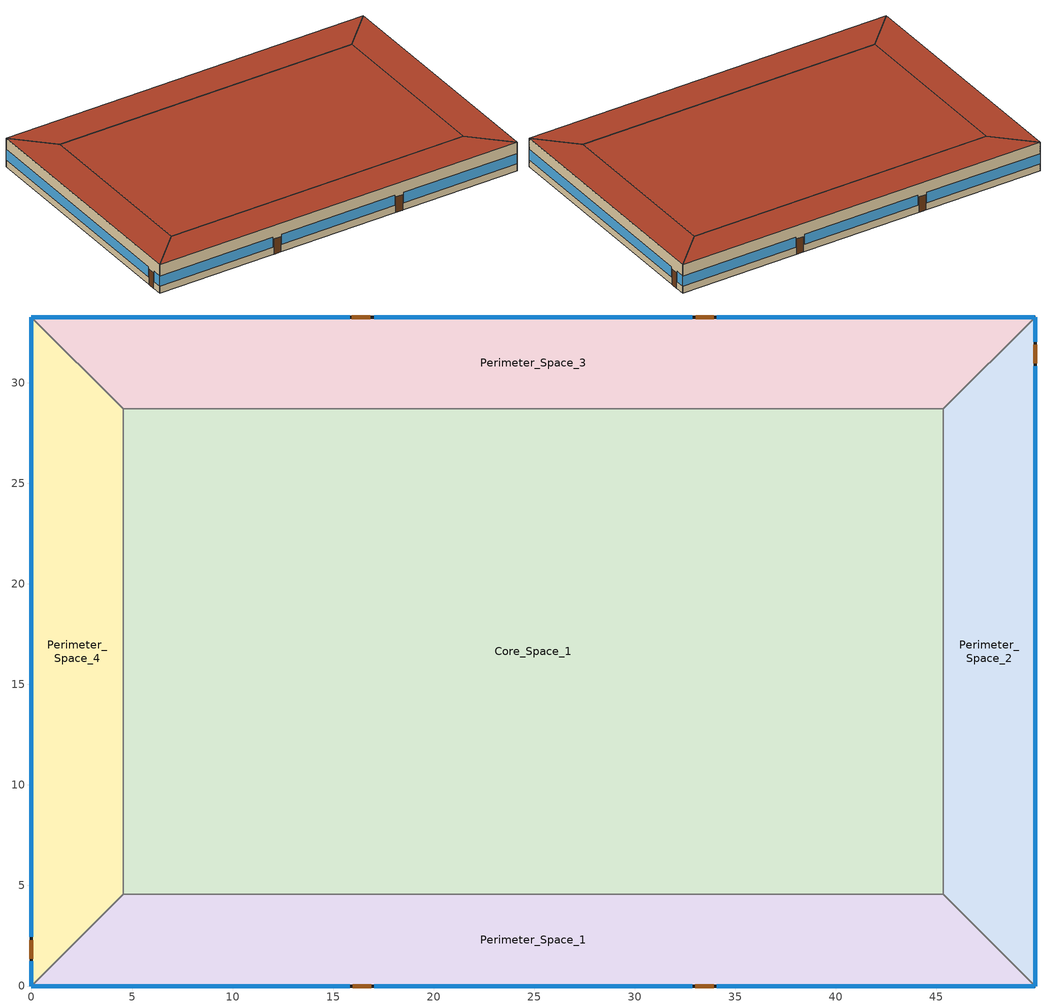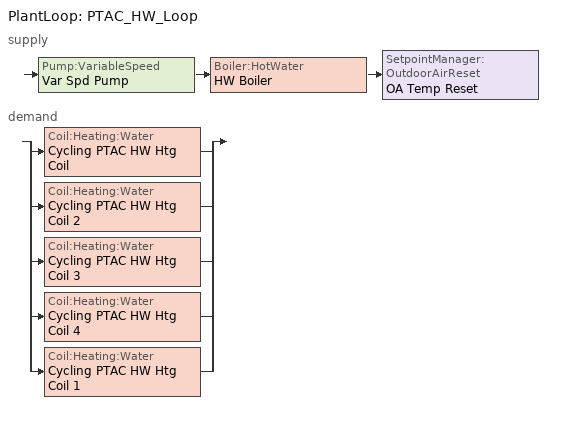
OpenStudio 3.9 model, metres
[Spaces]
Core_Space_1
 floor ground (Slab-on-grade Type 1): 45.34,28.7 45.34,4.57 4.57,4.57 4.57,28.7 z0
 wall to Perimeter_Space_2 (Interior Wall): 45.34,4.57 45.34,28.7 z0:3.96
 wall to Perimeter_Space_3 (Interior Wall): 45.34,28.7 4.57,28.7 z0:3.96
 wall to Perimeter_Space_1 (Interior Wall): 4.57,4.57 45.34,4.57 z0:3.96
 wall to Perimeter_Space_4 (Interior Wall): 4.57,28.7 4.57,4.57 z0:3.96
 roof outside (Roof Type 1): 45.34,4.57 45.34,28.7 4.57,28.7 4.57,4.57 z3.96
Perimeter_Space_2
 floor ground (Slab-on-grade Type 1): 49.91,33.27 49.91,0 45.34,4.57 45.34,28.7 z0
 wall outside (Exterior Wall Type 2): 49.91,0 49.91,33.27 z0:3.96
 wall to Perimeter_Space_1 (Interior Wall): 45.34,4.57 49.91,0 z0:3.96
 wall to Perimeter_Space_3 (Interior Wall): 49.91,33.27 45.34,28.7 z0:3.96
 window (Vertical Fenestration Type 1): 49.91,0 49.91,30.84 / 49.91,32.05 49.91,33.27 z1:2.4
 door (Swinging Door): 49.91,30.99 49.91,31.9 z0:2.13
 roof outside (Roof Type 1): 49.91,0 49.91,33.27 45.34,28.7 45.34,4.57 z3.96
Perimeter_Space_3
 floor ground (Slab-on-grade Type 2): 49.91,33.27 45.34,28.7 4.57,28.7 0,33.27 z0
 wall outside (Exterior Wall Type 3): 49.91,33.27 0,33.27 z0:3.96
 wall to Perimeter_Space_4 (Interior Wall): 0,33.27 4.57,28.7 z0:3.96
 window (Vertical Fenestration Type 1): 49.91,33.27 34.09,33.27 / 32.87,33.27 17.04,33.27 / 15.82,33.27 0,33.27 z1:2.4
 door (Swinging Door): 33.94,33.27 33.03,33.27 / 16.84,33.27 15.93,33.27 z0:2.13
 roof outside (Roof Type 2): 45.34,28.7 49.91,33.27 0,33.27 4.57,28.7 z3.96
Perimeter_Space_1
 floor ground (Slab-on-grade Type 1): 45.34,4.57 49.91,0 0,0 4.57,4.57 z0
 wall outside (Exterior Wall Type 1): 0,0 49.91,0 z0:3.96
 wall to Perimeter_Space_4 (Interior Wall): 4.57,4.57 0,0 z0:3.96
 window (Vertical Fenestration Type 1): 0,0 15.82,0 / 17.04,0 32.87,0 / 34.09,0 49.91,0 z1:2.4
 door (Swinging Door): 15.98,0 16.9,0 / 33.01,0 33.93,0 z0:2.13
 roof outside (Roof Type 1): 49.91,0 45.34,4.57 4.57,4.57 0,0 z3.96
Perimeter_Space_4
 floor ground (Slab-on-grade Type 2): 0,33.27 4.57,28.7 4.57,4.57 0,0 z0
 wall outside (Exterior Wall Type 3): 0,33.27 0,0 z0:3.96
 window (Vertical Fenestration Type 1): 0,33.27 0,2.44 / 0,1.22 0,0 z1:2.4
 door (Swinging Door): 0,2.28 0,1.37 z0:2.13
 roof outside (Roof Type 3): 0,0 4.57,4.57 4.57,28.7 0,33.27 z3.96
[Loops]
PlantLoop 'PTAC_HW_Loop'
 supply: Pump:VariableSpeed 'Var Spd Pump' > Boiler:HotWater 'HW Boiler' > SetpointManager:OutdoorAirReset 'OA Temp Reset'
 demand: split
  | Coil:Heating:Water 'Cycling PTAC HW Htg Coil'
  | Coil:Heating:Water 'Cycling PTAC HW Htg Coil 2'
  | Coil:Heating:Water 'Cycling PTAC HW Htg Coil 3'
  | Coil:Heating:Water 'Cycling PTAC HW Htg Coil 4'
  | Coil:Heating:Water 'Cycling PTAC HW Htg Coil 1'
[Site]
Denver Intl AP: Latitude {deg}=39.833; Longitude {deg}=-104.65; Time Zone {hr}=-7; Elevation {m}=1650; Terrain=City
[Building]
Model for 229 Test Cases: North Axis {deg}=0
[ClimateZones]
Climate Zone Institution Name 1=ASHRAE; Climate Zone Document Name 1=ANSI/ASHRAE Standard 169; Climate Zone Document Year 1=2006; Climate Zone Value 1=5B; Climate Zone Institution Name 2=CEC; Climate Zone Document Name 2=California Climate Zone Descriptions; Climate Zone Document Year 2=1995
[SizingPeriod:DesignDay] Barometric Pressure {Pa}=83009; Rain Indicator=No; Snow Indicator=No; Day of Month=21; Daylight Saving Time Indicator=No; Dry-Bulb Temperature Range Modifier Type=DefaultMultipliers
Name | Maximum Dry-Bulb Temperature {C} | Daily Dry-Bulb Temperature Range {deltaC} | Wind Speed {m/s} | Wind Direction {deg} | Sky Clearness | Month | Day Type | Humidity Condition Type | Wetbulb or DewPoint at Maximum Dry-Bulb {C} | Solar Model Indicator | Enthalpy at Maximum Dry-Bulb {J/kg}
Denver.Intl.AP Ann Htg 99% Condns DB | -14.6 | 0 | 3.4 | 230 | 0 | 12 | WinterDesignDay | Wetbulb | -14.6 | ASHRAEClearSky
Denver.Intl.AP Ann Hum_n 99% Condns DP=>MCDB | -6.5 | 0 | 3.4 | 230 | 0 | 12 | WinterDesignDay | Dewpoint | -19.6 | ASHRAEClearSky
Denver.Intl.AP Ann Htg Wind 99% Condns WS=>MCDB | 2.7 | 0 | 11.8 | 230 | 0 | 12 | WinterDesignDay | Wetbulb | 2.7 | ASHRAEClearSky
Denver.Intl.AP Ann Clg 1% Condns DB=>MWB | 33.5 | 17.3 | 4.2 | 20 |  | 7 | SummerDesignDay | Wetbulb | 15.4 | ASHRAETau2017
Denver.Intl.AP Ann Clg 1% Condns WB=>MDB | 27 | 14.8 | 4.2 | 20 |  | 7 | SummerDesignDay | Wetbulb | 17.6 | ASHRAETau2017
Denver.Intl.AP Ann Clg 1% Condns DP=>MDB | 19.9 | 15.3 | 4.2 | 20 |  | 7 | SummerDesignDay | Dewpoint | 15 | ASHRAETau2017
Denver.Intl.AP Ann Clg 1% Condns Enth=>MDB | 26.8 | 15.3 | 4.2 | 20 |  | 7 | SummerDesignDay | Enthalpy | 23 | ASHRAETau2017 | 55800
[Site:GroundTemperature:BuildingSurface]
10, 10, 10, 10, 10, 10, 10, 10, 10, 10, 10, 10
[Material]
Name | Roughness | Thickness {m} | Conductivity {W/m-K} | Density {kg/m3} | Specific Heat {J/kg-K} | Thermal Absorptance | Solar Absorptance | Visible Absorptance
Wood 6in | MediumSmooth | 0.15 | 0.12 | 540 | 1210 | 0.9 | 0.7 | 0.7
Exterior Wall Type 2 Gypsum Board | MediumSmooth | 0.099 | 0.16 | 800 | 1090 | 0.9 | 0.7 | 0.7
Exterior Wall Type 1 Stucco; Exterior Wall Type 2 Stucco | Smooth | 0.0254 | 0.72 | 1856 | 840 | 0.9 | 0.7 | 0.7
Roof Type 1 Metal Deck; Roof Type 2 Metal Deck | Smooth | 0.0008 | 45.28 | 7824 | 500 | 0.9 | 0.7 | 0.2
Slab-on-grade Type 1 Concrete; Slab-on-grade Type 2 Concrete | MediumSmooth | 0.1016 | 2.31 | 2322 | 832 | 0.9 | 0.7 | 0.8
Exterior Wall Type 1 Gypsum Board | MediumSmooth | 0.0159 | 0.16 | 800 | 1090 | 0.9 | 0.7 | 0.7
Roof Type 2 Continuous Insulation | Smooth | 0.106 | 0.02 | 32 | 922
Exterior Wall Type 1 Insulation | Smooth | 0.062 | 0.037 | 9.6 | 838
Roof Type 1 Continuous Insulation | Smooth | 0.0527 | 0.02 | 32 | 922
Exterior Wall Type 2 Insulation | Smooth | 0.179 | 0.037 | 9.6 | 838
Insulation for Slab on grade Type 2 | Smooth | 0.1143 | 0.04 | 91.31 | 838
Roof Type 1 Built-up roofing | VeryRough | 0.0095 | 0.16 | 1120 | 1460 | 0.9 | 0.7 | 0.7
[Construction]
Interior Furnishings: Wood 6in
Interior Wall: Interior Wall surface-to-surface thermal resistance
Swinging Door: Opaque Door Panel
Exterior Wall Type 1: Exterior Wall Type 1 Stucco, Exterior Wall Type 1 Gypsum Board, Exterior Wall Type 1 Insulation, Exterior Wall Type 1 Gypsum Board
Roof Type 1: Roof Type 1 Metal Deck, Roof Type 1 Continuous Insulation, Roof Type 1 Built-up roofing
Exterior Wall Type 3: Exterior Wall Type 3 Total surface-to-surface thermal resistance
Slab-on-grade Type 1: Slab-on-grade Type 1 Concrete
Slab-on-grade Type 2: Slab-on-grade Type 2 Concrete, Insulation for Slab on grade Type 2
Vertical Fenestration Type 1: Vertical Fenestration Type 1 simple material
Exterior Wall Type 2: Exterior Wall Type 2 Stucco, Exterior Wall Type 2 Gypsum Board, Exterior Wall Type 2 Insulation, Exterior Wall Type 2 Gypsum Board
Roof Type 2: Roof Type 2 Metal Deck, Roof Type 2 Continuous Insulation, Roof Type 2 Built-up roofing
Roof Type 3: Roof Type 3 Total surface-to-surface thermal resistance
[Material:NoMass]
Name | Roughness | Thermal Resistance {m2-K/W} | Thermal Absorptance | Solar Absorptance | Visible Absorptance
Opaque Door Panel | MediumRough | 0.475964 | 0.9 | 0.7 | 0.7
Roof Type 3 Total surface-to-surface thermal resistance | Smooth | 2.66
Exterior Wall Type 3 Total surface-to-surface thermal resistance | Smooth | 1.95
Roof Type 2 Built-up roofing | Smooth | 0.059
Interior Wall surface-to-surface thermal resistance | Smooth | 0.35
[WindowMaterial:SimpleGlazingSystem]
Vertical Fenestration Type 1 simple material: U-Factor {W/m2-K}=3.29; Solar Heat Gain Coefficient=0.387; Visible Transmittance=0.417
[InternalMass:Definition] Construction=Interior Furnishings; Design Level Calculation Method=SurfaceArea
Name | Surface Area {m2}
Perimeter_Zone_4_Internal_Mass_Definition; Perimeter_Zone_2_Internal_Mass_Definition | 262.544
Core_Internal_Mass_Definition | 1967.31
Perimeter_Zone_1_Internal_Mass_Definition; Perimeter_Zone_3_Internal_Mass_Definition | 414.719
[InternalMass] Multiplier=1
Name | Internal Mass Definition | Space or SpaceType
Perimeter_bot_ZN_4 Internal Mass | Perimeter_Zone_4_Internal_Mass_Definition | Perimeter_Space_4
Core_bottom Internal Mass | Core_Internal_Mass_Definition | Core_Space_1
Perimeter_bot_ZN_1 Internal Mass | Perimeter_Zone_1_Internal_Mass_Definition | Perimeter_Space_1
Perimeter_bot_ZN_2 Internal Mass | Perimeter_Zone_2_Internal_Mass_Definition | Perimeter_Space_2
Perimeter_bot_ZN_3 Internal Mass | Perimeter_Zone_3_Internal_Mass_Definition | Perimeter_Space_3
[ThermalZone] Multiplier=1; Ceiling Height {m}=3.96; Use Ideal Air Loads=No
Name | Fraction of Zone Controlled by Primary Daylighting Control | Thermostat | Humidistat
Prm Zone 4 (West) | 0.1395 | Perimeter_bot_ZN_4 Setpoints | Zone Control Humidistat 2
Core Zone 1 |  | Core_bottom Setpoints | Zone Control Humidistat 1
Prm Zone 1 (South) | 0.1395 | Perimeter_bot_ZN_1 Setpoints | Zone Control Humidistat 5
Prm Zone 2 (East) | 0.1395 | Perimeter_bot_ZN_2 Setpoints | Zone Control Humidistat 4
Prm Zone 3 (North) | 0.1395 | Perimeter_bot_ZN_3 Setpoints | Zone Control Humidistat 3
[Sizing:Zone] Zone Cooling Design Supply Air Temperature Input Method=SupplyAirTemperature; Zone Cooling Design Supply Air Temperature {C}=12.7778; Zone Heating Design Supply Air Temperature Input Method=SupplyAirTemperature; Zone Heating Design Supply Air Temperature {C}=32.2222; Zone Heating Design Supply Air Temperature Difference {deltaC}=11.11; Zone Cooling Design Supply Air Humidity Ratio {kg-H2O/kg-air}=0.0085; Zone Heating Design Supply Air Humidity Ratio {kg-H2O/kg-air}=0.008; Cooling Design Air Flow Method=DesignDay; Heating Design Air Flow Method=DesignDayWithLimit; Heating Maximum Air Flow per Zone Floor Area {m3/s-m2}=0; Heating Maximum Air Flow {m3/s}=0; Heating Maximum Air Flow Fraction=0.5; Account for Dedicated Outdoor Air System=No; Dedicated Outdoor Air Low Setpoint Temperature for Design {C}=autosize; Dedicated Outdoor Air High Setpoint Temperature for Design {C}=autosize; Zone Load Sizing Method=Sensible Load Only No Latent Load; Zone Latent Cooling Design Supply Air Humidity Ratio Input Method=HumidityRatioDifference; Zone Cooling Design Supply Air Humidity Ratio Difference {kgWater/kgDryAir}=0.005; Zone Latent Heating Design Supply Air Humidity Ratio Input Method=HumidityRatioDifference; Zone Humidification Design Supply Air Humidity Ratio Difference {kgWater/kgDryAir}=0.005; Design Zone Air Distribution Effectiveness in Cooling Mode=0.8; Design Zone Air Distribution Effectiveness in Heating Mode=0.8; Design Minimum Zone Ventilation Efficiency=0; Sizing Option=Coincident
Name | Zone Cooling Design Supply Air Temperature Difference {deltaC}
Prm Zone 4 (West); Prm Zone 1 (South); Prm Zone 2 (East); Prm Zone 3 (North) | 11.1111
Core Zone 1 | 8.33333
[Zone equipment]
Prm Zone 4 (West): Perimeter_Zone_4_Cycling_PTAC_DX_Clg_HW_Htg
Core Zone 1: Core_Zone_Cycling_PTAC_DX_Clg_HW_Htg
Prm Zone 1 (South): Perimeter_Zone_1_Cycling_PTAC_DX_Clg_HW_Htg
Prm Zone 2 (East): Perimeter_Zone_2_Cycling_PTAC_DX_Clg_HW_Htg
Prm Zone 3 (North): Perimeter_Zone_3_Cycling_PTAC_DX_Clg_HW_Htg
[Space] Default Schedule Set=229 Schedule Ruleset; Part of Total Floor Area=Yes
Name | Thermal Zone | Design Specification Outdoor Air Object
Perimeter_Space_4 | Prm Zone 4 (West) | Perimeter_Zone_4_Design_OA
Core_Space_1 | Core Zone 1 | Core_Zone_Design_OA
Perimeter_Space_1 | Prm Zone 1 (South) | Perimeter_Zone_1_Design_OA
Perimeter_Space_2 | Prm Zone 2 (East) | Perimeter_Zone_2_Design_OA
Perimeter_Space_3 | Prm Zone 3 (North) | Perimeter_Zone_3_Design_OA
[ThermostatSetpoint:DualSetpoint] Heating Setpoint Temperature Schedule=Heating Thermostat Setpoint; Cooling Setpoint Temperature Schedule=Cooling Themostat Setpoint
Perimeter_bot_ZN_4 Setpoints; Core_bottom Setpoints; Perimeter_bot_ZN_1 Setpoints; Perimeter_bot_ZN_2 Setpoints; Perimeter_bot_ZN_3 Setpoints
[SurfaceProperty:OtherSideConditionsModel]
GapConvectionModel: Type of Modeling=GapConvectionRadiation
[People:Definition] Number of People Calculation Method=People/Area; People per Space Floor Area {person/m2}=0.0538196; Fraction Radiant=0.3; Sensible Heat Fraction=0.55
Core_Zone_People_Definition; Perimeter_Zone_1_People_Definition; Perimeter_Zone_2_People_Definition; Perimeter_Zone_3_People_Definition; Perimeter_Zone_4_People_Definition
[People] Multiplier=1
Name | People Definition | Space or SpaceType | Number of People Schedule
Core_bottom People | Core_Zone_People_Definition | Core_Space_1 | Core_Space Occupant Sch
Perimeter_bot_ZN_1 People | Perimeter_Zone_1_People_Definition | Perimeter_Space_1 | Perimeter_Space_1_Occupant_Sch
Perimeter_bot_ZN_2 People | Perimeter_Zone_2_People_Definition | Perimeter_Space_2 | Perimeter_Space_2_Occupant_Sch
Perimeter_bot_ZN_3 People | Perimeter_Zone_3_People_Definition | Perimeter_Space_3 | Perimeter_Space_3_Occupant_Sch
Perimeter_bot_ZN_4 People | Perimeter_Zone_4_People_Definition | Perimeter_Space_4 | Perimeter_Space_4_Occupant_Sch
[Lights:Definition] Design Level Calculation Method=Watts/Area; Watts per Space Floor Area {W/m2}=11.033; Fraction Radiant=0.7; Fraction Visible=0.2; Return Air Fraction=0
Core_Zone_Lighting_Definition; Perimeter_Zone_1_Lighting_Definition; Perimeter_Zone_2_Lighting_Definition; Perimeter_Zone_3_Lighting_Definition; Perimeter_Zone_4_Lighting_Definition
[Lights] Fraction Replaceable=1
Name | Lights Definition | Space or SpaceType | Schedule
Core_bottom Lighting | Core_Zone_Lighting_Definition | Core_Space_1 | Core_Space_Lighting_Sch
Perimeter_bot_ZN_1 Lighting | Perimeter_Zone_1_Lighting_Definition | Perimeter_Space_1 | Perimeter_Space_1_Lighting_Sch
Perimeter_bot_ZN_2 Lighting | Perimeter_Zone_2_Lighting_Definition | Perimeter_Space_2 | Perimeter_Space_2_Lighting_Sch
Perimeter_bot_ZN_3 Lighting | Perimeter_Zone_3_Lighting_Definition | Perimeter_Space_3 | Perimeter_Space_3_Lighting_Sch
Perimeter_bot_ZN_4 Lighting | Perimeter_Zone_4_Lighting_Definition | Perimeter_Space_4 | Perimeter_Space_4_Lighting_Sch
[ElectricEquipment:Definition] Design Level Calculation Method=Watts/Area; Watts per Space Floor Area {W/m2}=8.07; Fraction Latent=0; Fraction Radiant=0.2; Fraction Lost=0
Core_Zone_Elec_Equip_Definition; Perimeter_Zone_1_Elec_Equip_Definition; Perimeter_Zone_2_Elec_Equip_Definition; Perimeter_Zone_3_Elec_Equip_Definition; Perimeter_Zone_4_Elec_Equip_Definition
[ElectricEquipment]
Name | Electric Equipment Definition | Space or SpaceType | Schedule
Core_bottom Elec Equip | Core_Zone_Elec_Equip_Definition | Core_Space_1 | Core_Space_Elec_Equip_Sch
Perimeter_bot_ZN_1 Elec Equip | Perimeter_Zone_1_Elec_Equip_Definition | Perimeter_Space_1 | Perimeter_Space_1_Elec_Equip_Sch
Perimeter_bot_ZN_2 Elec Equip | Perimeter_Zone_2_Elec_Equip_Definition | Perimeter_Space_2 | Perimeter_Space_2_Elec_Equip_Sch
Perimeter_bot_ZN_3 Elec Equip | Perimeter_Zone_3_Elec_Equip_Definition | Perimeter_Space_3 | Perimeter_Space_3_Elec_Equip_Sch
Perimeter_bot_ZN_4 Elec Equip | Perimeter_Zone_4_Elec_Equip_Definition | Perimeter_Space_4 | Perimeter_bot_ZN_4 Elec Equip Sch
[SpaceInfiltration:DesignFlowRate] Constant Term Coefficient=0; Velocity Term Coefficient=0
Name | Space or SpaceType | Design Flow Rate Calculation Method | Design Flow Rate {m3/s} | Flow per Space Floor Area {m3/s-m2} | Flow per Exterior Surface Area {m3/s-m2} | Air Changes per Hour {1/hr} | Schedule
Infiltration_Method_1_Core_Zone | Core_Space_1 | AirChanges/Hour | 0 | 0 | 0 | 0
Infiltration_Method_1_Zone_1 | Perimeter_Space_1 | AirChanges/Hour |  |  | 0 | 0.5
Infiltration_Method_2_Zone_2 | Perimeter_Space_2 | Flow/ExteriorWallArea | 0 | 0 | 0.000586232 | 0
Infiltration_Method_3_Zone_3 | Perimeter_Space_3 | Flow/Area | 0 | 0.000388417 | 0 |  | Constant Schedule
Infiltration_Method_3_Zone_4 | Perimeter_Space_4 | Flow/Area | 0 | 0.000409092 | 0 | 0 | Constant Schedule
[DesignSpecification:OutdoorAir] Outdoor Air Method=Sum; Outdoor Air Flow per Person {m3/s-person}=0; Outdoor Air Flow per Floor Area {m3/s-m2}=0; Outdoor Air Flow Rate {m3/s}=0.0943895
Core_Zone_Design_OA; Perimeter_Zone_1_Design_OA; Perimeter_Zone_2_Design_OA; Perimeter_Zone_3_Design_OA; Perimeter_Zone_4_Design_OA
[Fan:SystemModel]
MZ-VAV-G Supply Fan: Availability Schedule=Always On Discrete; Design Maximum Air Flow Rate {m3/s}=autosize; Speed Control Method=Continuous; Electric Power Minimum Flow Rate Fraction=0.25; Design Pressure Rise {Pa}=1314.72; Motor Efficiency=0.924; Motor In Air Stream Fraction=1; Design Electric Power Consumption {W}=autosize; Design Power Sizing Method=TotalEfficiencyAndPressure; Electric Power Per Unit Flow Rate {W/(m3/s)}=2054.06; Electric Power Per Unit Flow Rate Per Unit Pressure {W-s/m3-Pa}=1.67; Fan Total Efficiency=0.6006; Electric Power Function of Flow Fraction Curve=MZ-VAV-G Supply Fan Curve; Night Ventilation Mode Pressure Rise {Pa}=1314.72; Motor Loss Radiative Fraction=0
[EnergyManagementSystem:Sensor]
EFC_meter: Output Variable or Output Meter=Electricity:Facility
[DefaultScheduleSet]
229 Schedule Ruleset: People Activity Level Schedule=People heating rate
[ZoneControl:Humidistat] Humidifying Relative Humidity Setpoint Schedule=Zone Humdification Schedule; Dehumidifying Relative Humidity Setpoint Schedule=Zone Dehumdification Schedule
Zone Control Humidistat 1; Zone Control Humidistat 2; Zone Control Humidistat 3; Zone Control Humidistat 4; Zone Control Humidistat 5
[ZoneHVAC:PackagedTerminalAirConditioner] Supply Air Flow Rate During Cooling Operation {m3/s}=0.943895; Supply Air Flow Rate During Heating Operation {m3/s}=0.943895; Supply Air Flow Rate When No Cooling or Heating is Needed {m3/s}=0.943895; No Load Supply Air Flow Rate Control Set To Low Speed=Yes; Outdoor Air Flow Rate During Cooling Operation {m3/s}=0.283168; Outdoor Air Flow Rate During Heating Operation {m3/s}=0.283168; Outdoor Air Flow Rate When No Cooling or Heating is Needed {m3/s}=0.283168; Fan Placement=DrawThrough; Supply Air Fan Operating Mode Schedule=Cycling PTAC Fan Mode Always Zero
Name | Availability Schedule | Supply Air Fan | Heating Coil | Cooling Coil
Core_Zone_Cycling_PTAC_DX_Clg_HW_Htg | Perimeter_Space_1_Occupant_Sch | Cycling HW PTAC Fan | Cycling PTAC HW Htg Coil | Cycling HW PTAC 1 Spd DX Clg Coil
Perimeter_Zone_4_Cycling_PTAC_DX_Clg_HW_Htg | Perimeter_Space_1_Occupant_Sch | Cycling HW PTAC Fan 1 | Cycling PTAC HW Htg Coil 1 | Cycling HW PTAC 1 Spd DX Clg Coil 1
Perimeter_Zone_1_Cycling_PTAC_DX_Clg_HW_Htg | Perimeter_Space_1_Occupant_Sch | Cycling HW PTAC Fan 2 | Cycling PTAC HW Htg Coil 2 | Cycling HW PTAC 1 Spd DX Clg Coil 2
Perimeter_Zone_2_Cycling_PTAC_DX_Clg_HW_Htg | Perimeter_Space_1_Occupant_Sch | Cycling HW PTAC Fan 3 | Cycling PTAC HW Htg Coil 3 | Cycling HW PTAC 1 Spd DX Clg Coil 3
Perimeter_Zone_3_Cycling_PTAC_DX_Clg_HW_Htg | Perimeter_Space_4_Occupant_Sch | Cycling HW PTAC Fan 4 | Cycling PTAC HW Htg Coil 4 | Cycling HW PTAC 1 Spd DX Clg Coil 4
[Fan:OnOff] Availability Schedule=Always On Discrete hvac_library; Fan Total Efficiency=0.6; Pressure Rise {Pa}=445; Maximum Flow Rate {m3/s}=0.943895; Motor Efficiency=0.8; Motor In Airstream Fraction=1; Fan Power Ratio Function of Speed Ratio Curve=Fan On Off Power Curve 13; Fan Efficiency Ratio Function of Speed Ratio Curve=Fan On Off Efficiency Curve 13
Cycling HW PTAC Fan; Cycling HW PTAC Fan 1; Cycling HW PTAC Fan 2; Cycling HW PTAC Fan 3; Cycling HW PTAC Fan 4
[Coil:Heating:Water] Availability Schedule=Always On Discrete hvac_library; Performance Input Method=NominalCapacity; Rated Capacity {W}=17584.3
Cycling PTAC HW Htg Coil; Cycling PTAC HW Htg Coil 1; Cycling PTAC HW Htg Coil 2; Cycling PTAC HW Htg Coil 3; Cycling PTAC HW Htg Coil 4
[Coil:Cooling:DX:SingleSpeed] Availability Schedule=Always On Discrete hvac_library; Rated Total Cooling Capacity {W}=17584.3; Rated Sensible Heat Ratio=autosize; Rated COP {W/W}=3.1; Rated Air Flow Rate {m3/s}=0.943895; Rated Evaporator Fan Power Per Volume Flow Rate 2017 {W/(m3/s)}=773.3; Rated Evaporator Fan Power Per Volume Flow Rate 2023 {W/(m3/s)}=934.4; Total Cooling Capacity Function of Temperature Curve=Curve Biquadratic 25; Total Cooling Capacity Function of Flow Fraction Curve=Curve Quadratic 29; Energy Input Ratio Function of Temperature Curve=Curve Biquadratic 26; Energy Input Ratio Function of Flow Fraction Curve=Curve Quadratic 30; Part Load Fraction Correlation Curve=Curve Quadratic 31; Minimum Outdoor Dry-Bulb Temperature for Compressor Operation {C}=-25; Nominal Time for Condensate Removal to Begin {s}=0; Ratio of Initial Moisture Evaporation Rate and Steady State Latent Capacity=0; Maximum Cycling Rate {cycles/hr}=0; Latent Capacity Time Constant {s}=0; Condenser Type=AirCooled; Evaporative Condenser Effectiveness=0; Evaporative Condenser Air Flow Rate {m3/s}=Autosize; Evaporative Condenser Pump Rated Power Consumption {W}=Autosize; Crankcase Heater Capacity {W}=0; Maximum Outdoor Dry-Bulb Temperature for Crankcase Heater Operation {C}=0; Basin Heater Capacity {W/K}=0; Basin Heater Setpoint Temperature {C}=10
Cycling HW PTAC 1 Spd DX Clg Coil; Cycling HW PTAC 1 Spd DX Clg Coil 1; Cycling HW PTAC 1 Spd DX Clg Coil 2; Cycling HW PTAC 1 Spd DX Clg Coil 3; Cycling HW PTAC 1 Spd DX Clg Coil 4
[PlantLoop]
PTAC_HW_Loop: Fluid Type=Water; Glycol Concentration=0; Minimum Loop Flow Rate {m3/s}=0.000315451; Plant Loop Volume {m3}=Autocalculate; Load Distribution Scheme=Optimal
[Sizing:Plant]
PTAC_HW_Loop: Loop Type=Heating; Design Loop Exit Temperature {C}=82.2222; Loop Design Temperature Difference {deltaC}=83.3333; Sizing Option=Coincident; Zone Timesteps in Averaging Window=1; Coincident Sizing Factor Mode=None
[Boiler:HotWater]
HW Boiler: Nominal Capacity {W}=87921.3; Nominal Thermal Efficiency=0.84; Efficiency Curve Temperature Evaluation Variable=LeavingBoiler; Normalized Boiler Efficiency Curve=Boiler Efficiency; Minimum Part Load Ratio=0.25; Water Outlet Upper Temperature Limit {C}=99; Boiler Flow Mode=LeavingSetpointModulated; On Cycle Parasitic Electric Load {W}=0; Off Cycle Parasitic Fuel Load {W}=0; Sizing Factor=1
[Pump:VariableSpeed]
Var Spd Pump: Rated Flow Rate {m3/s}=0.0012618; Rated Power Consumption {W}=380; Minimum Flow Rate {m3/s}=0.000315451; Skin Loss Radiative Fraction=0.5; Design Power Sizing Method=PowerPerFlow; Design Electric Power per Unit Flow Rate {W/(m3/s)}=301156; Design Shaft Power per Unit Flow Rate per Unit Head {W-s/m3-Pa}=1.28205; Design Minimum Flow Rate Fraction=0.25
[SetpointManager:OutdoorAirReset]
OA Temp Reset: Control Variable=Temperature; Setpoint at Outdoor Low Temperature {C}=82.2222; Outdoor Low Temperature {C}=-6.66667; Setpoint at Outdoor High Temperature {C}=65.5556; Outdoor High Temperature {C}=10
[Schedule:Compact]
Core_Space_Elec_Equip_Sch; Perimeter_Space_1_Elec_Equip_Sch; Perimeter_Space_2_Elec_Equip_Sch; Perimeter_Space_3_Elec_Equip_Sch; Perimeter_bot_ZN_4 Elec Equip Sch: Through: 12/31, For: Weekdays, Until: 06:00, 0.307674, Until: 08:00, 0.381235, Until: 12:00, 0.857778, Until: 13:00, 0.76247, Until: 17:00, 0.857778, Until: 18:00, 0.476543, Until: 24:00, 0.381235, For: SummerDesignDay, Until: 24:00, 1, For: Saturday, Until: 06:00, 0.230755, Until: 08:00, 0.381235, Until: 12:00, 0.476543, Until: 17:00, 0.33358, Until: 19:00, 0.285926, Until: 24:00, 0.230755, For: WinterDesignDay, Until: 24:00, 0, For: Sunday Holidays AllOtherDays, Until: 06:00, 0.230755, Until: 18:00, 0.285926, Until: 24:00, 0.230755
Core_Space_Lighting_Sch; Perimeter_Space_1_Lighting_Sch; Perimeter_Space_2_Lighting_Sch; Perimeter_Space_3_Lighting_Sch; Perimeter_Space_4_Lighting_Sch: Through: 12/31, For: Weekdays, Until: 5:00, 0.05, Until: 6:00, 0.1, Until: 7:00, 0.0862326, Until: 8:00, 0.258698, Until: 17:00, 0.776093, Until: 18:00, 0.431163, Until: 20:00, 0.258698, Until: 22:00, 0.172465, Until: 23:00, 0.0862326, Until: 24:00, 0.0431163, For: SummerDesignDay, Until: 24:00, 1, For: Saturday, Until: 6:00, 0.05, Until: 8:00, 0.0862326, Until: 12:00, 0.258698, Until: 17:00, 0.129349, Until: 19:00, 0.0431163, Until: 24:00, 0.05, For: WinterDesignDay, Until: 24:00, 0, For: Sunday Holidays AllOtherDays, Until: 6:00, 0.05, Until: 18:00, 0.0431163, Until: 24:00, 0.05
Core_Space Occupant Sch; Perimeter_Space_1_Occupant_Sch; Perimeter_Space_2_Occupant_Sch; Perimeter_Space_3_Occupant_Sch; Perimeter_Space_4_Occupant_Sch: Through: 12/31, For: Weekdays, Until: 06:00, 0, Until: 07:00, 0.1, Until: 08:00, 0.2, Until: 10:00, 0.95, Until: 11:00, 0.975703, Until: 12:00, 0.95, Until: 13:00, 0.513528, Until: 14:00, 0.95, Until: 15:00, 0.975703, Until: 17:00, 0.95, Until: 18:00, 0.3, Until: 22:00, 0.1, Until: 23:00, 0.05, Until: 24:00, 0.05, For: Saturday, Until: 06:00, 0, Until: 07:00, 0.1, Until: 08:00, 0.1, Until: 10:00, 0.3, Until: 11:00, 0.308117, Until: 12:00, 0.3, Until: 13:00, 0.102706, Until: 14:00, 0.1, Until: 15:00, 0.102706, Until: 17:00, 0.1, Until: 18:00, 0.05, Until: 19:00, 0.05, Until: 24:00, 0, For: SummerDesignDay, Until: 06:00, 1e-9, Until: 22:00, 1, Until: 24:00, 0.05, For: WinterDesignDay, Until: 24:00, 0, For:Sunday Holidays AllOtherDays, Until: 06:00, 0, Until: 18:00, 0.05, Until: 24:00, 0
[Curve:Quadratic]
Name | Coefficient1 Constant | Coefficient2 x | Coefficient3 x**2 | Minimum Value of x | Maximum Value of x
Curve Quadratic 29 | 0.8 | 0.2 | 0 | 0.5 | 1.5
Curve Quadratic 30 | 1.1552 | -0.1808 | 0.0256 | 0.5 | 1.5
Curve Quadratic 31 | 0.85 | 0.15 | 0 | 0 | 1
[Schedule:Constant]
Name | Value
Always On Discrete; Always On Discrete hvac_library | 1
People heating rate | 120
[Curve:Quartic]
MZ-VAV-G Supply Fan Curve: Coefficient1 Constant=0.0407599; Coefficient2 x=0.088045; Coefficient3 x**2=-0.0729261; Coefficient4 x**3=0.94374; Coefficient5 x**4=0; Minimum Value of x=0; Maximum Value of x=1; Minimum Curve Output=0; Maximum Curve Output=1; Input Unit Type for X=Dimensionless; Output Unit Type=Dimensionless
[Curve:Biquadratic]
Name | Coefficient1 Constant | Coefficient2 x | Coefficient3 x**2 | Coefficient4 y | Coefficient5 y**2 | Coefficient6 x*y | Minimum Value of x | Maximum Value of x | Minimum Value of y | Maximum Value of y
Curve Biquadratic 25 | 0.942588 | 0.00954335 | 0.00068377 | -0.0110427 | 5.249e-06 | -9.72e-06 | 17 | 22 | 13 | 46
Curve Biquadratic 26 | 0.342414 | 0.034885 | -0.0006237 | 0.00497722 | 0.000437951 | -0.000728028 | 17 | 22 | 13 | 46
Boiler Efficiency | 1 | 0 | 0 | 0 | 0 | 0 | 0 | 1 | 0 | 1
[Schedule:Ruleset]
Name | Default Day Schedule | Summer Design Day Schedule | Winter Design Day Schedule
Cooling Themostat Setpoint | Weekdays | Schedule Day 11
Heating Thermostat Setpoint | Weekday |  | Schedule Day 10
Constant Schedule | Schedule Day 6 | Schedule Day 8 | Schedule Day 9
Zone Humdification Schedule | Schedule Day 1
Zone Dehumdification Schedule | Schedule Day 12
Cycling PTAC Fan Mode Always Zero | Cycling PTAC Fan Mode Sch Default
[Schedule:Day]
Weekdays: 5, 0, 26.7, 22, 0, 24, 24, 0, 26.1005
Weekday: 5, 0, 15.6, 22, 0, 21, 24, 0, 15.6
Schedule Day 6; Schedule Day 8; Schedule Day 9: 24, 0, 1
Saturdays 1: 5, 0, 15.6, 17, 0, 21, 24, 0, 15.6
Sundays 2: 24, 0, 15.6
Saturdays: 5, 0, 26.7, 17, 0, 24, 24, 0, 26.7
Sundays: 24, 0, 26.7
Schedule Day 10: 24, 0, 21.1111
Schedule Day 11: 24, 0, 23.8889
Schedule Day 1: 24, 0, 40
Schedule Day 12: 24, 0, 70
Cycling PTAC Fan Mode Sch Default: No, 24, 0, 0
[Schedule:Rule]
Name | Schedule Ruleset | Rule Order | Day Schedule | Apply Sunday | Apply Saturday
Saturday | Heating Thermostat Setpoint | 1 | Saturdays 1 | No | Yes
Sundays | Heating Thermostat Setpoint | 0 | Sundays 2 | Yes | No
Saturdays | Cooling Themostat Setpoint | 1 | Saturdays | No | Yes
Sundays 1 | Cooling Themostat Setpoint | 0 | Sundays | Yes | No
[Curve:Exponent]
Fan On Off Power Curve 13: Coefficient1 Constant=1; Coefficient2 Constant=0; Coefficient3 Constant=0; Minimum Value of x=0; Maximum Value of x=1
[Curve:Cubic]
Fan On Off Efficiency Curve 13: Coefficient1 Constant=1; Coefficient2 x=0; Coefficient3 x**2=0; Coefficient4 x**3=0; Minimum Value of x=0; Maximum Value of x=1
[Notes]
This osm is intended to implement
Normative Appendix E of https://performancesystemspsd.sharepoint.com/:w:/r/sites/EnergyEngineeringServices/_layouts/15/Doc.aspx?sourcedoc=%7B79FA7E0C-577B-46EB-A46F-ADD7A04942F4%7D&file=Std229P_2nd_PPR_Draft_V1.docx&action=default&mobileredirect=true
exceptions which were not able to be implemented are listed here:
1. Table 6: Interior Air Film Resistance Summary  was unable to be implemented
E1.7.2.3.1 d, The exterior air-film resistance for roof and exterior walls was unable to be implemented
2. The ground temperature schedule set in E1.7.2.1 was adjusted from 10 C to 21C otherwise no cooling load was present
Zone equipment fan pressure rise was calculated from Table 3 of Appendix F
calculated from a target power of 600 W
A fan efficiency of 0.7
and a design airflow of 943.9 L/s
Pressure rise = 600 * 0.7 / 0.9339 = 445 Pa
No Fan efficiency was given in the spec so it was taken to be 0.7
No motor efficiency was given in Table 9 of Appendix F
so a motor efficiency of 0.9 was used
